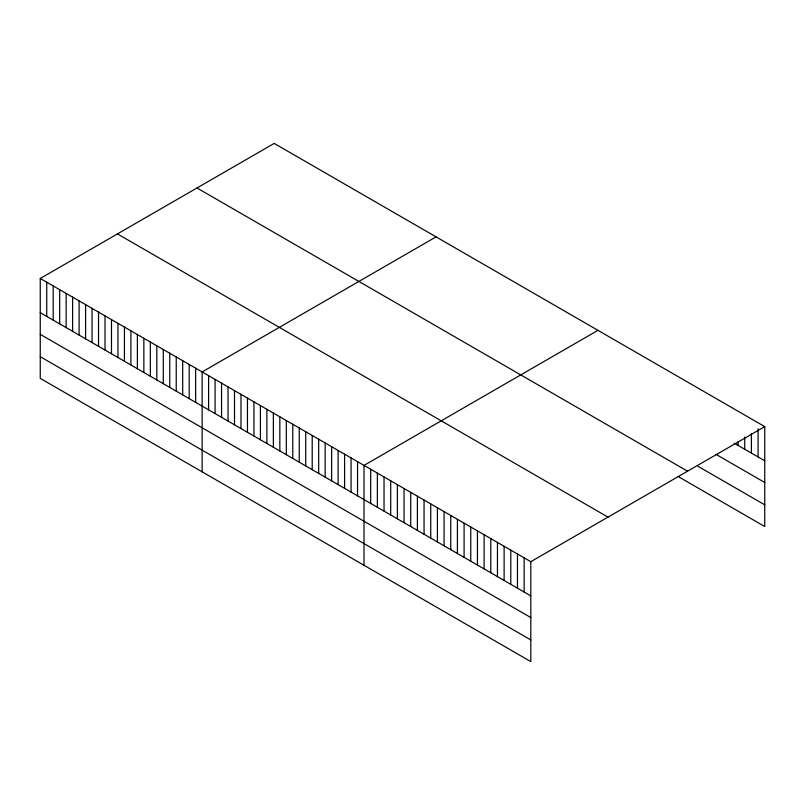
<?xml version="1.0" encoding="UTF-8"?>
<svg xmlns="http://www.w3.org/2000/svg" width="805" height="805" viewBox="0 0 805 805"><rect width="100%" height="100%" fill="white"/><g stroke="black" fill="none" stroke-linecap="round" stroke-linejoin="round"><path stroke-width="1.21" d="M40.25 278.47L530.807 561.689L530.807 661.589L40.25 378.37L40.25 278.47L274.193 143.411L764.75 426.63L764.75 526.53L678.021 476.449M436.079 236.871L202.136 371.94L202.136 471.841M597.964 330.332L364.021 465.401L364.021 565.301M530.807 561.689L764.75 426.63M734.251 443.193L764.75 460.802M716.138 454.433L764.75 482.487M698.036 466.316L764.75 504.836M196.994 187.978L687.551 471.197M117.45 233.903L608.006 517.122M40.25 312.652L530.807 595.871M40.25 334.337L530.807 617.556M40.25 356.685L530.807 639.905M758.079 428.874L758.079 456.948M751.407 433.573L751.407 453.094M744.736 437.045L744.736 449.25M738.064 441.734L738.064 445.396M524.136 557.845L524.136 592.017M517.464 553.991L517.464 588.163M510.793 550.137L510.793 584.309M504.121 546.283L504.121 580.465M497.45 542.429L497.45 576.611M490.778 538.585L490.778 572.758M484.107 534.731L484.107 568.904M477.435 530.877L477.435 565.05M470.764 527.023L470.764 561.206M464.093 523.169L464.093 557.352M457.421 519.326L457.421 553.498M450.75 515.472L450.75 549.644M444.078 511.618L444.078 545.8M437.407 507.764L437.407 541.946M430.735 503.92L430.735 538.092M424.064 500.066L424.064 534.238M417.393 496.212L417.393 530.384M410.721 492.358L410.721 526.54M404.05 488.504L404.05 522.687M397.378 484.66L397.378 518.833M390.707 480.806L390.707 514.979M384.035 476.952L384.035 511.125M377.364 473.099L377.364 507.281M370.692 469.245L370.692 503.427M357.541 461.657L357.541 495.84M351.061 457.924L351.061 492.097M344.59 454.181L344.59 488.363M338.11 450.448L338.11 484.62M331.64 446.705L331.64 480.877M325.16 442.971L325.16 477.144M318.689 439.228L318.689 473.4M312.209 435.485L312.209 469.667M305.739 431.752L305.739 465.924M299.259 428.008L299.259 462.191M292.789 424.275L292.789 458.448M286.308 420.532L286.308 454.714M279.838 416.799L279.838 450.971M273.358 413.056L273.358 447.238M266.888 409.322L266.888 443.495M260.407 405.579L260.407 439.761M253.937 401.846L253.937 436.018M247.457 398.103L247.457 432.285M240.987 394.37L240.987 428.542M234.507 390.626L234.507 424.809M228.036 386.893L228.036 421.065M221.556 383.15L221.556 417.332M215.086 379.417L215.086 413.589M208.606 375.673L208.606 409.846M195.655 368.197L195.655 402.369M189.185 364.454L189.185 398.636M182.705 360.721L182.705 394.893M176.235 356.977L176.235 391.16M169.754 353.244L169.754 387.416M163.284 349.501L163.284 383.683M156.804 345.768L156.804 379.94M150.334 342.024L150.334 376.207M143.854 338.291L143.854 372.463M137.383 334.548L137.383 368.73M130.903 330.815L130.903 364.987M124.433 327.072L124.433 361.254M117.953 323.338L117.953 357.511M111.482 319.595L111.482 353.777M105.002 315.862L105.002 350.034M98.532 312.119L98.532 346.291M92.052 308.385L92.052 342.558M85.582 304.642L85.582 338.814M79.101 300.899L79.101 335.081M72.631 297.166L72.631 331.338M66.151 293.423L66.151 327.605M59.681 289.689L59.681 323.862M53.2 285.946L53.2 320.128M46.73 282.213L46.73 316.385"/></g></svg>
